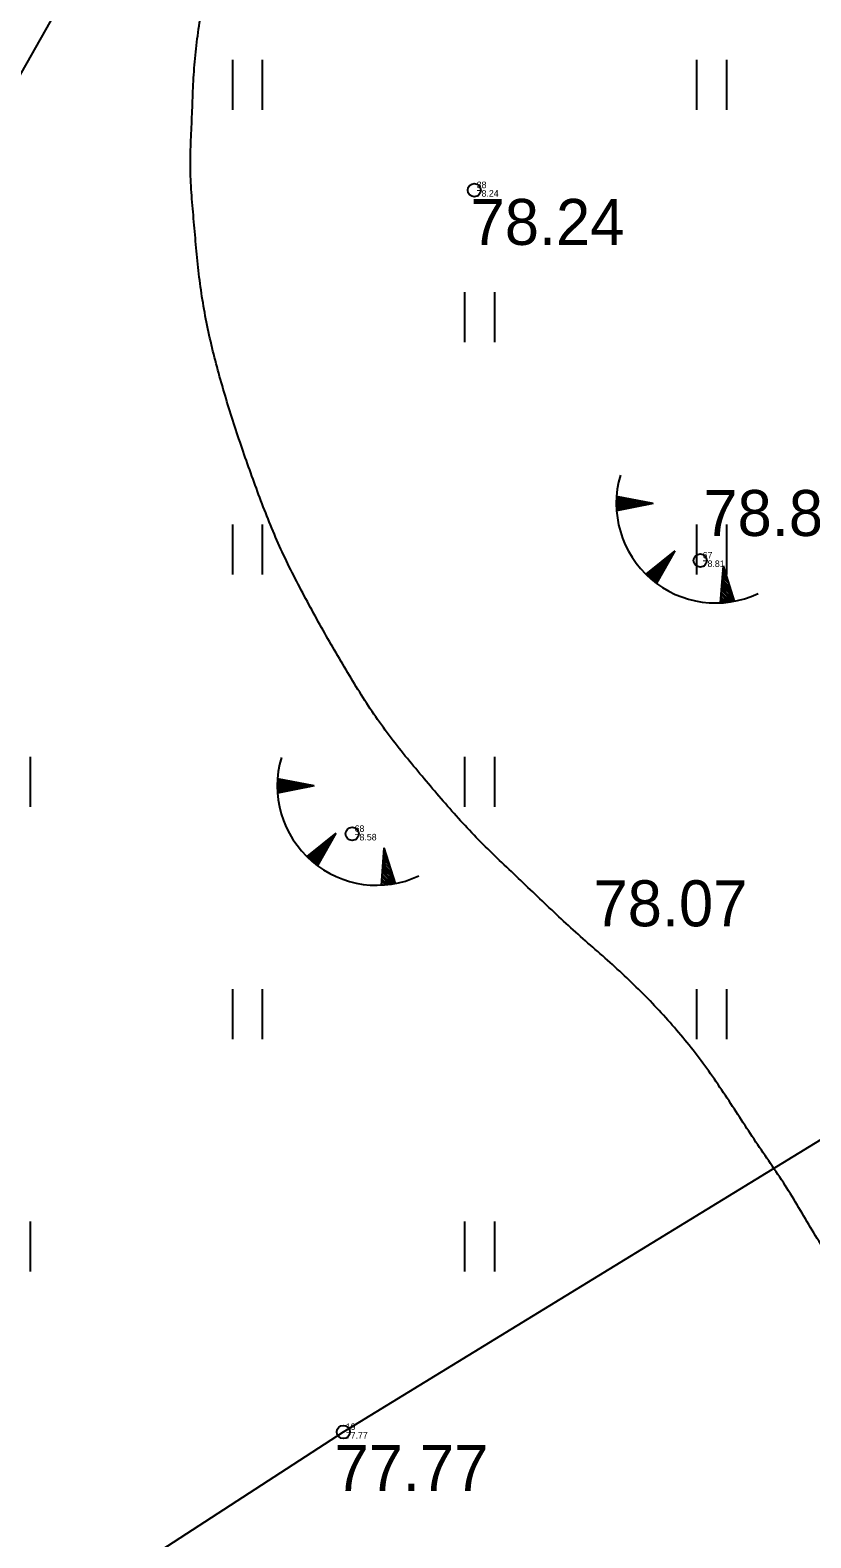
# Model space of a CAD drawing. Extents: x 629029 to 631575, y 6446036 to 6447892.
# Drawn here: x 630804.18 to 630816.07, y 6447107.15 to 6447130.09 of the extents above; entities that cross this region are included whole.
import ezdxf

# ---------------------------------------------------------------- set-up
doc = ezdxf.new("R2010")
doc.units = 0
for name, color, linetype in [('HALJASTUS', 7, 'Continuous'), ('HORISONTAAL-EH2000', 7, 'Continuous'), ('KORGUS-EH2000', 7, 'Continuous'), ('MOOTKORG-EH2000', 7, 'Continuous'), ('MOOTMPUNKT', 7, 'Continuous'), ('MOOTNR', 7, 'Continuous'), ('RELJEEF', 7, 'Continuous')]:
    doc.layers.add(name, color=color, linetype=linetype)

msp = doc.modelspace()

# ---------------------------------------------------------------- linework, layer by layer
at = {"layer": 'HALJASTUS'}
for p, q in [((630807.262, 6447129.637), (630807.262, 6447128.876)), ((630807.717, 6447129.637), (630807.717, 6447128.876)), ((630814.333, 6447129.637), (630814.333, 6447128.876)), ((630814.789, 6447129.637), (630814.789, 6447128.876)), ((630810.798, 6447126.101), (630810.798, 6447125.34)), ((630811.253, 6447126.101), (630811.253, 6447125.34)), ((630807.262, 6447122.566), (630807.262, 6447121.805)), ((630807.717, 6447122.566), (630807.717, 6447121.805)), ((630814.333, 6447122.566), (630814.333, 6447121.805)), ((630814.789, 6447122.566), (630814.789, 6447121.805)), ((630804.182, 6447119.03), (630804.182, 6447118.269)), ((630810.798, 6447119.03), (630810.798, 6447118.269)), ((630811.253, 6447119.03), (630811.253, 6447118.269)), ((630807.262, 6447115.495), (630807.262, 6447114.734)), ((630807.717, 6447115.495), (630807.717, 6447114.734)), ((630814.333, 6447115.495), (630814.333, 6447114.734)), ((630814.789, 6447115.495), (630814.789, 6447114.734)), ((630804.182, 6447111.959), (630804.182, 6447111.198)), ((630810.798, 6447111.959), (630810.798, 6447111.198)), ((630811.253, 6447111.959), (630811.253, 6447111.198))]:
    msp.add_line(p, q, dxfattribs=at)
for points in [[(630793.663, 6447107.441), (630799.449, 6447110.937), (630801.663, 6447125.232), (630805.862, 6447132.644), (630798.462, 6447146.568), (630803.243, 6447153.864), (630807.687, 6447164.637), (630812.19, 6447171.971), (630809.676, 6447175.771), (630802.741, 6447188.375)], [(630796.988, 6447101.002), (630808.953, 6447108.757), (630817.793, 6447114.166), (630826.689, 6447120.479), (630831.384, 6447124.498), (630836.925, 6447129.555), (630842.066, 6447119.58), (630847.627, 6447108.083), (630853.219, 6447096.57), (630858.903, 6447085.538), (630862.787, 6447077.82), (630866.235, 6447071.046), (630870.554, 6447062.209), (630877.57, 6447066.043), (630881.381, 6447066.271), (630884.133, 6447065.001), (630888.323, 6447056.058), (630881.645, 6447052.354)]]:
    msp.add_lwpolyline(points, dxfattribs=at)
at = {"layer": 'HORISONTAAL-EH2000'}
msp.add_open_spline([(630823.491, 6447079.281), (630823.468, 6447079.381), (630823.416, 6447079.61), (630823.335, 6447079.968), (630823.249, 6447080.357), (630823.164, 6447080.746), (630823.08, 6447081.136), (630822.999, 6447081.525), (630822.918, 6447081.916), (630822.84, 6447082.306), (630822.763, 6447082.697), (630822.687, 6447083.088), (630822.612, 6447083.479), (630822.537, 6447083.87), (630822.462, 6447084.261), (630822.386, 6447084.652), (630822.311, 6447085.044), (630822.235, 6447085.435), (630822.16, 6447085.826), (630822.084, 6447086.217), (630822.009, 6447086.608), (630821.934, 6447086.999), (630821.859, 6447087.39), (630821.784, 6447087.781), (630821.71, 6447088.173), (630821.637, 6447088.564), (630821.568, 6447088.957), (630821.502, 6447089.349), (630821.44, 6447089.743), (630821.377, 6447090.136), (630821.316, 6447090.53), (630821.258, 6447090.924), (630821.206, 6447091.319), (630821.16, 6447091.714), (630821.118, 6447092.111), (630821.081, 6447092.507), (630821.049, 6447092.904), (630821.023, 6447093.302), (630821.001, 6447093.699), (630820.984, 6447094.097), (630820.972, 6447094.495), (630820.964, 6447094.894), (630820.96, 6447095.292), (630820.959, 6447095.69), (630820.961, 6447096.089), (630820.966, 6447096.487), (630820.972, 6447096.885), (630820.979, 6447097.283), (630820.987, 6447097.682), (630820.995, 6447098.08), (630821.002, 6447098.478), (630821.008, 6447098.876), (630821.012, 6447099.275), (630821.014, 6447099.673), (630821.013, 6447100.071), (630821.008, 6447100.47), (630820.998, 6447100.868), (630820.983, 6447101.266), (630820.962, 6447101.664), (630820.934, 6447102.061), (630820.896, 6447102.458), (630820.848, 6447102.853), (630820.789, 6447103.247), (630820.716, 6447103.639), (630820.628, 6447104.028), (630820.524, 6447104.413), (630820.402, 6447104.793), (630820.261, 6447105.166), (630820.099, 6447105.531), (630819.919, 6447105.886), (630819.73, 6447106.237), (630819.536, 6447106.584), (630819.336, 6447106.929), (630819.132, 6447107.271), (630818.922, 6447107.61), (630818.706, 6447107.945), (630818.483, 6447108.274), (630818.253, 6447108.6), (630818.024, 6447108.926), (630817.796, 6447109.253), (630817.573, 6447109.582), (630817.354, 6447109.915), (630817.139, 6447110.25), (630816.92, 6447110.583), (630816.692, 6447110.91), (630816.465, 6447111.237), (630816.248, 6447111.571), (630816.043, 6447111.913), (630815.841, 6447112.256), (630815.63, 6447112.594), (630815.404, 6447112.922), (630815.18, 6447113.251), (630814.963, 6447113.586), (630814.745, 6447113.919), (630814.52, 6447114.248), (630814.282, 6447114.566), (630814.029, 6447114.874), (630813.763, 6447115.172), (630813.487, 6447115.459), (630813.2, 6447115.735), (630812.903, 6447116.001), (630812.602, 6447116.262), (630812.307, 6447116.529), (630812.017, 6447116.802), (630811.729, 6447117.077), (630811.44, 6447117.352), (630811.151, 6447117.626), (630810.872, 6447117.91), (630810.604, 6447118.204), (630810.344, 6447118.506), (630810.087, 6447118.812), (630809.832, 6447119.118), (630809.588, 6447119.432), (630809.361, 6447119.759), (630809.147, 6447120.096), (630808.942, 6447120.438), (630808.742, 6447120.782), (630808.546, 6447121.129), (630808.357, 6447121.48), (630808.172, 6447121.832), (630807.999, 6447122.191), (630807.842, 6447122.557), (630807.696, 6447122.928), (630807.559, 6447123.303), (630807.426, 6447123.678), (630807.299, 6447124.056), (630807.179, 6447124.435), (630807.067, 6447124.818), (630806.965, 6447125.204), (630806.876, 6447125.593), (630806.804, 6447125.984), (630806.75, 6447126.379), (630806.711, 6447126.775), (630806.678, 6447127.172), (630806.64, 6447127.569), (630806.619, 6447127.966), (630806.628, 6447128.364), (630806.648, 6447128.763), (630806.661, 6447129.161), (630806.683, 6447129.558), (630806.726, 6447129.954), (630806.783, 6447130.349), (630806.849, 6447130.743), (630806.916, 6447131.136), (630806.981, 6447131.529), (630807.04, 6447131.923), (630807.087, 6447132.318), (630807.122, 6447132.715), (630807.146, 6447133.113), (630807.157, 6447133.511), (630807.158, 6447133.91), (630807.15, 6447134.308), (630807.136, 6447134.706), (630807.117, 6447135.104), (630807.096, 6447135.502), (630807.072, 6447135.899), (630807.046, 6447136.297), (630807.016, 6447136.694), (630806.983, 6447137.091), (630806.947, 6447137.487), (630806.908, 6447137.884), (630806.867, 6447138.28), (630806.823, 6447138.676), (630806.776, 6447139.071), (630806.725, 6447139.466), (630806.67, 6447139.861), (630806.616, 6447140.256), (630806.562, 6447140.65), (630806.506, 6447141.044), (630806.446, 6447141.438), (630806.384, 6447141.832), (630806.32, 6447142.225), (630806.254, 6447142.618), (630806.187, 6447143.01), (630806.119, 6447143.403), (630806.05, 6447143.795), (630805.981, 6447144.187), (630805.911, 6447144.579), (630805.842, 6447144.972), (630805.774, 6447145.364), (630805.709, 6447145.757), (630805.646, 6447146.15), (630805.586, 6447146.544), (630805.53, 6447146.939), (630805.478, 6447147.333), (630805.43, 6447147.729), (630805.387, 6447148.125), (630805.349, 6447148.521), (630805.315, 6447148.918), (630805.285, 6447149.316), (630805.26, 6447149.713), (630805.239, 6447150.111), (630805.222, 6447150.508), (630805.209, 6447150.906), (630805.199, 6447151.305), (630805.193, 6447151.704), (630805.197, 6447152.103), (630805.217, 6447152.501), (630805.259, 6447152.897), (630805.326, 6447153.29), (630805.419, 6447153.678), (630805.536, 6447154.06), (630805.675, 6447154.434), (630805.834, 6447154.8), (630806.006, 6447155.159), (630806.188, 6447155.514), (630806.374, 6447155.866), (630806.56, 6447156.218), (630806.747, 6447156.57), (630806.935, 6447156.921), (630807.125, 6447157.271), (630807.318, 6447157.62), (630807.514, 6447157.967), (630807.712, 6447158.312), (630807.912, 6447158.657), (630808.113, 6447159), (630808.313, 6447159.345), (630808.512, 6447159.69), (630808.71, 6447160.036), (630808.908, 6447160.381), (630809.106, 6447160.727), (630809.301, 6447161.074), (630809.493, 6447161.423), (630809.679, 6447161.775), (630809.851, 6447162.135), (630810.008, 6447162.502), (630810.145, 6447162.876), (630810.262, 6447163.258), (630810.355, 6447163.647), (630810.421, 6447164.041), (630810.456, 6447164.438), (630810.457, 6447164.839), (630810.421, 6447165.238), (630810.349, 6447165.632), (630810.241, 6447166.016), (630810.097, 6447166.387), (630809.928, 6447166.748), (630809.745, 6447167.103), (630809.562, 6447167.457), (630809.37, 6447167.805), (630809.156, 6447168.141), (630808.929, 6447168.469), (630808.698, 6447168.794), (630808.47, 6447169.122), (630808.254, 6447169.457), (630808.051, 6447169.799), (630807.861, 6447170.149), (630807.684, 6447170.506), (630807.519, 6447170.869), (630807.366, 6447171.236), (630807.222, 6447171.607), (630807.085, 6447171.982), (630806.954, 6447172.36), (630806.836, 6447172.742), (630806.738, 6447173.128), (630806.667, 6447173.519), (630806.609, 6447173.914), (630806.548, 6447174.307), (630806.494, 6447174.702), (630806.459, 6447175.099), (630806.451, 6447175.499), (630806.471, 6447175.898), (630806.521, 6447176.294), (630806.603, 6447176.684), (630806.699, 6447177.071), (630806.796, 6447177.457), (630806.903, 6447177.841), (630807.026, 6447178.219), (630807.164, 6447178.593), (630807.311, 6447178.963), (630807.461, 6447179.333), (630807.61, 6447179.702), (630807.756, 6447180.073), (630807.896, 6447180.446), (630808.031, 6447180.821), (630808.16, 6447181.197), (630808.292, 6447181.573), (630808.424, 6447181.949), (630808.552, 6447182.326), (630808.673, 6447182.706), (630808.786, 6447183.088), (630808.893, 6447183.471), (630808.995, 6447183.856), (630809.093, 6447184.243), (630809.187, 6447184.63), (630809.276, 6447185.018), (630809.359, 6447185.408), (630809.436, 6447185.798), (630809.51, 6447186.19), (630809.584, 6447186.581), (630809.656, 6447186.973), (630809.721, 6447187.366), (630809.778, 6447187.76), (630809.829, 6447188.155), (630809.877, 6447188.55), (630809.922, 6447188.946), (630809.963, 6447189.342), (630810.001, 6447189.739), (630810.033, 6447190.138), (630810.051, 6447190.537), (630810.047, 6447190.935), (630810.012, 6447191.331), (630809.942, 6447191.723), (630809.843, 6447192.11), (630809.723, 6447192.492), (630809.61, 6447192.806), (630809.535, 6447192.992), (630809.509, 6447193.055)], degree=3, dxfattribs=at)
at = {"layer": 'KORGUS-EH2000'}
for centre in [(630810.946, 6447127.653), (630814.388, 6447122.018), (630808.953, 6447108.757)]:
    msp.add_circle(centre, 0.1, dxfattribs=at)
at = {"layer": 'MOOTMPUNKT'}
for centre in [(630810.946, 6447127.653), (630814.388, 6447122.018), (630809.087, 6447117.858), (630808.953, 6447108.757)]:
    msp.add_circle(centre, 0.1, dxfattribs=at)
at = {"layer": 'RELJEEF'}
for p, q in [((630813.11, 6447122.892), (630813.21, 6447122.972)), ((630813.11, 6447122.86), (630813.242, 6447122.965)), ((630813.111, 6447122.924), (630813.177, 6447122.978)), ((630813.111, 6447122.829), (630813.274, 6447122.959)), ((630813.112, 6447122.957), (630813.145, 6447122.984)), ((630813.113, 6447122.798), (630813.306, 6447122.953)), ((630813.67, 6447122.883), (630813.114, 6447122.99)), ((630813.125, 6447122.775), (630813.339, 6447122.947)), ((630813.178, 6447122.786), (630813.371, 6447122.941)), ((630813.231, 6447122.796), (630813.403, 6447122.934)), ((630813.284, 6447122.807), (630813.435, 6447122.928)), ((630813.337, 6447122.817), (630813.467, 6447122.922)), ((630813.39, 6447122.828), (630813.5, 6447122.916)), ((630813.67, 6447122.883), (630813.114, 6447122.773)), ((630813.443, 6447122.838), (630813.532, 6447122.909)), ((630813.496, 6447122.848), (630813.564, 6447122.903)), ((630813.549, 6447122.859), (630813.596, 6447122.897)), ((630813.602, 6447122.869), (630813.629, 6447122.891)), ((630814.002, 6447122.162), (630813.558, 6447121.81)), ((630814.002, 6447122.162), (630813.723, 6447121.67)), ((630813.808, 6447121.82), (630813.815, 6447122.014)), ((630813.834, 6447121.867), (630813.84, 6447122.034)), ((630813.861, 6447121.914), (630813.866, 6447122.054)), ((630813.888, 6447121.961), (630813.892, 6447122.075)), ((630813.914, 6447122.008), (630813.918, 6447122.095)), ((630813.941, 6447122.055), (630813.943, 6447122.116)), ((630813.968, 6447122.102), (630813.969, 6447122.136)), ((630813.581, 6447121.788), (630813.583, 6447121.83)), ((630813.606, 6447121.765), (630813.609, 6447121.851)), ((630813.63, 6447121.744), (630813.634, 6447121.871)), ((630813.654, 6447121.723), (630813.66, 6447121.891)), ((630813.679, 6447121.703), (630813.686, 6447121.912)), ((630813.703, 6447121.684), (630813.712, 6447121.932)), ((630813.728, 6447121.679), (630813.737, 6447121.953)), ((630813.754, 6447121.726), (630813.763, 6447121.973)), ((630813.781, 6447121.773), (630813.789, 6447121.993)), ((630814.735, 6447121.938), (630814.692, 6447121.373)), ((630814.822, 6447121.666), (630814.722, 6447121.765)), ((630814.805, 6447121.717), (630814.724, 6447121.798)), ((630814.789, 6447121.769), (630814.726, 6447121.831)), ((630814.772, 6447121.82), (630814.729, 6447121.863)), ((630814.756, 6447121.872), (630814.731, 6447121.896)), ((630814.735, 6447121.938), (630814.907, 6447121.399)), ((630814.853, 6447121.389), (630814.704, 6447121.536)), ((630814.883, 6447121.394), (630814.707, 6447121.569)), ((630814.904, 6447121.409), (630814.709, 6447121.601)), ((630814.888, 6447121.46), (630814.712, 6447121.634)), ((630814.871, 6447121.512), (630814.714, 6447121.667)), ((630814.855, 6447121.563), (630814.717, 6447121.7)), ((630814.838, 6447121.614), (630814.719, 6447121.732)), ((630814.725, 6447121.375), (630814.695, 6447121.405)), ((630814.758, 6447121.378), (630814.697, 6447121.438)), ((630814.79, 6447121.381), (630814.699, 6447121.47)), ((630814.822, 6447121.385), (630814.702, 6447121.503)), ((630807.947, 6447118.629), (630808.014, 6447118.682)), ((630807.947, 6447118.596), (630808.046, 6447118.676)), ((630807.947, 6447118.564), (630808.078, 6447118.67)), ((630807.948, 6447118.662), (630807.982, 6447118.688)), ((630807.948, 6447118.533), (630808.111, 6447118.663)), ((630807.949, 6447118.502), (630808.143, 6447118.657)), ((630808.507, 6447118.587), (630807.95, 6447118.694)), ((630808.507, 6447118.587), (630807.951, 6447118.478)), ((630807.961, 6447118.48), (630808.175, 6447118.651)), ((630808.014, 6447118.49), (630808.207, 6447118.645)), ((630808.067, 6447118.501), (630808.24, 6447118.639)), ((630808.12, 6447118.511), (630808.272, 6447118.632)), ((630808.173, 6447118.521), (630808.304, 6447118.626)), ((630808.226, 6447118.532), (630808.336, 6447118.62)), ((630808.279, 6447118.542), (630808.368, 6447118.614)), ((630808.332, 6447118.553), (630808.401, 6447118.607)), ((630808.385, 6447118.563), (630808.433, 6447118.601)), ((630808.438, 6447118.573), (630808.465, 6447118.595)), ((630808.839, 6447117.867), (630808.394, 6447117.515)), ((630808.839, 6447117.867), (630808.559, 6447117.374)), ((630808.539, 6447117.389), (630808.548, 6447117.637)), ((630808.564, 6447117.383), (630808.574, 6447117.657)), ((630808.591, 6447117.43), (630808.6, 6447117.677)), ((630808.618, 6447117.477), (630808.625, 6447117.698)), ((630808.644, 6447117.524), (630808.651, 6447117.718)), ((630808.671, 6447117.571), (630808.677, 6447117.738)), ((630808.698, 6447117.618), (630808.703, 6447117.759)), ((630808.724, 6447117.665), (630808.728, 6447117.779)), ((630808.751, 6447117.712), (630808.754, 6447117.8)), ((630808.778, 6447117.759), (630808.78, 6447117.82)), ((630808.804, 6447117.806), (630808.806, 6447117.84)), ((630809.571, 6447117.643), (630809.529, 6447117.077)), ((630809.571, 6447117.643), (630809.744, 6447117.103)), ((630808.418, 6447117.492), (630808.42, 6447117.535)), ((630808.442, 6447117.47), (630808.445, 6447117.555)), ((630808.467, 6447117.448), (630808.471, 6447117.575)), ((630808.491, 6447117.427), (630808.497, 6447117.596)), ((630808.515, 6447117.408), (630808.522, 6447117.616)), ((630809.675, 6447117.319), (630809.556, 6447117.437)), ((630809.658, 6447117.37), (630809.558, 6447117.469)), ((630809.642, 6447117.422), (630809.561, 6447117.502)), ((630809.625, 6447117.473), (630809.563, 6447117.535)), ((630809.609, 6447117.525), (630809.565, 6447117.568)), ((630809.592, 6447117.576), (630809.568, 6447117.6)), ((630809.658, 6447117.089), (630809.538, 6447117.208)), ((630809.689, 6447117.094), (630809.541, 6447117.24)), ((630809.72, 6447117.099), (630809.543, 6447117.273)), ((630809.741, 6447117.113), (630809.546, 6447117.306)), ((630809.724, 6447117.164), (630809.548, 6447117.338)), ((630809.708, 6447117.216), (630809.551, 6447117.371)), ((630809.691, 6447117.267), (630809.553, 6447117.404)), ((630809.561, 6447117.079), (630809.531, 6447117.109)), ((630809.594, 6447117.082), (630809.534, 6447117.142)), ((630809.627, 6447117.085), (630809.536, 6447117.175))]:
    msp.add_line(p, q, dxfattribs=at)
for centre in [(630814.624, 6447122.885), (630809.46, 6447118.59)]:
    msp.add_arc(centre, 1.514, 163.4234, 295.1745, dxfattribs=at)

# ---------------------------------------------------------------- texts
at = {"layer": 'KORGUS-EH2000'}
for s, p in [(' 78.24', (630810.631, 6447126.819)), (' 78.81', (630814.176, 6447122.39)), (' 78.07', (630812.503, 6447116.451)), (' 77.77', (630808.558, 6447107.86))]:
    msp.add_text(s, height=0.7, dxfattribs=at).set_placement(p)
at = {"layer": 'MOOTKORG-EH2000'}
for s, p in [(' 78.24', (630810.946, 6447127.553)), (' 78.81', (630814.388, 6447121.918)), (' 78.58', (630809.087, 6447117.758)), (' 77.77', (630808.953, 6447108.657))]:
    msp.add_text(s, height=0.1, dxfattribs=at).set_placement(p)
at = {"layer": 'MOOTNR'}
for s, p in [(' 38', (630810.946, 6447127.683)), (' 67', (630814.388, 6447122.048)), (' 68', (630809.087, 6447117.888)), (' 19', (630808.953, 6447108.787))]:
    msp.add_text(s, height=0.1, dxfattribs=at).set_placement(p)

doc.saveas('drawing.dxf')
